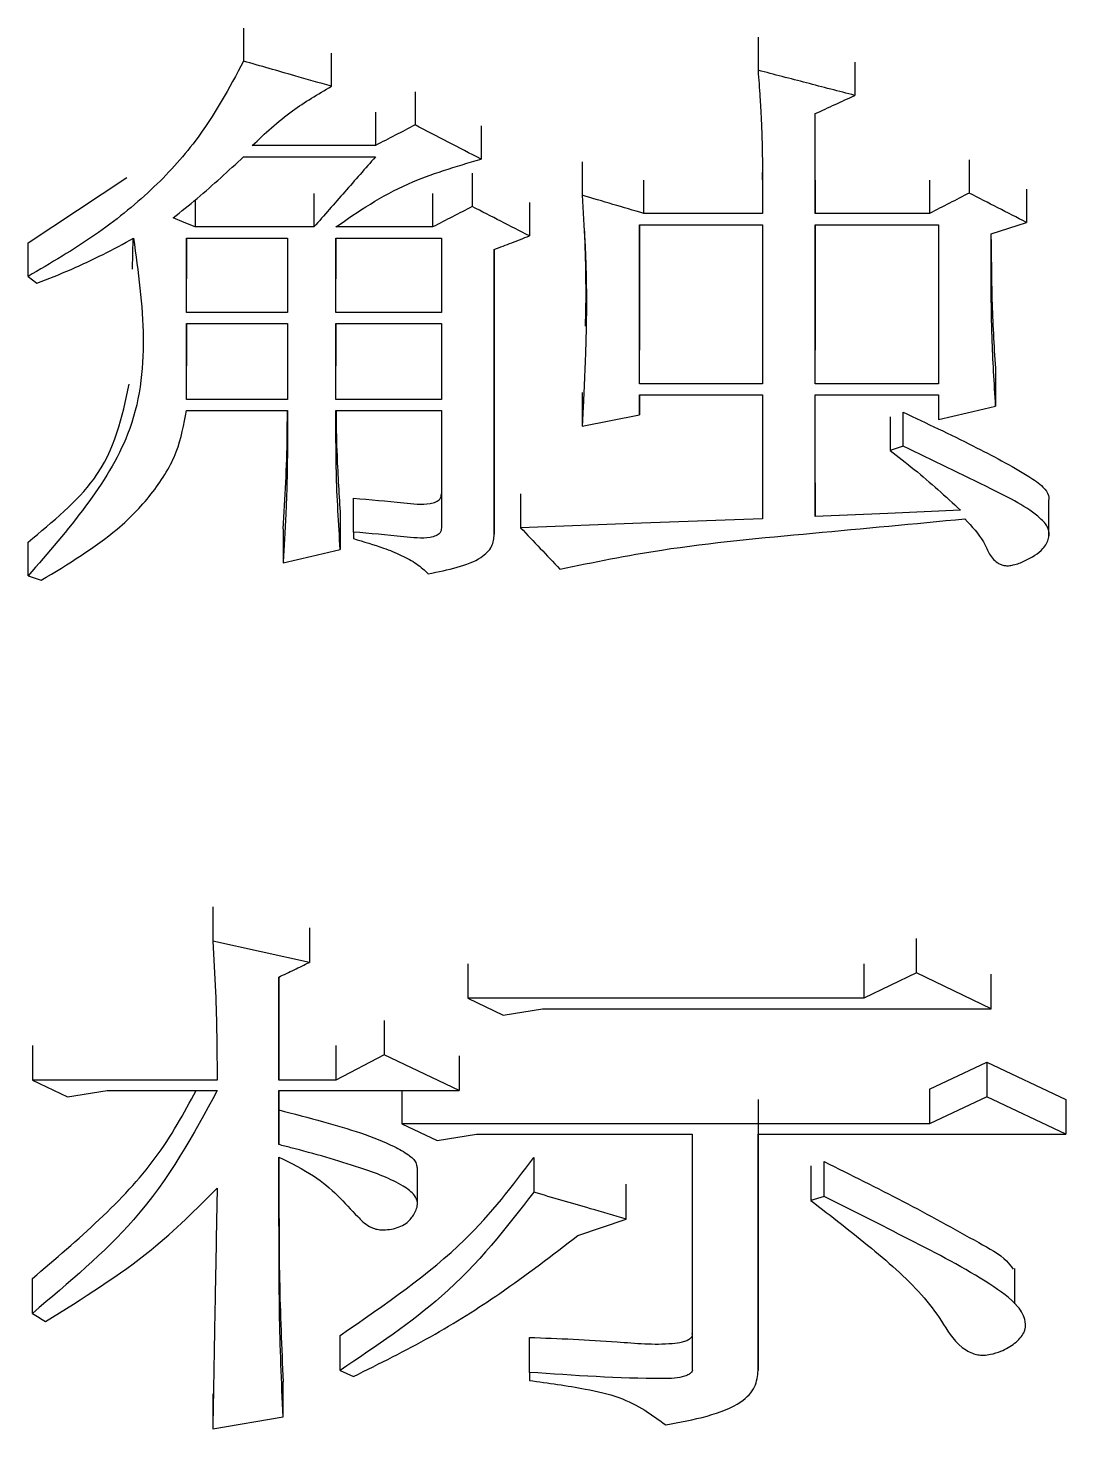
# Model space of a CAD drawing. Header units: millimetres. Extents: x 2126 to 3741, y 477 to 1658.
# Drawn here: x 2358.257 to 2360.81, y 823.273 to 826.719 of the extents above; entities that cross this region are included whole.
import ezdxf

# ---------------------------------------------------------------- set-up
doc = ezdxf.new("R2010")
doc.units = ezdxf.units.MM

msp = doc.modelspace()

# ---------------------------------------------------------------- linework, layer by layer
at = {"color": 7, "linetype": 'Continuous', "lineweight": 25}
for p, q in [((2358.7873, 826.7189), (2358.7873, 826.6374)), ((2360.0529, 826.6964), (2360.0529, 826.6149)), ((2359.0037, 826.5756), (2359.0037, 826.6572)), ((2360.2909, 826.6348), (2360.2909, 826.5532)), ((2359.2092, 826.5621), (2359.2092, 826.4804)), ((2359.1118, 826.5118), (2359.1118, 826.43)), ((2360.1936, 826.2629), (2360.1936, 826.5083)), ((2359.3714, 826.4784), (2359.3714, 826.3966)), ((2359.1118, 826.43), (2358.8089, 826.43)), ((2358.7873, 826.4021), (2359.1118, 826.4021)), ((2360.5722, 826.3949), (2360.5722, 826.313)), ((2359.3498, 826.3616), (2359.3498, 826.2796)), ((2359.6202, 826.3894), (2359.6202, 826.3074)), ((2360.0638, 826.3453), (2360.0637, 826.3635)), ((2358.2573, 826.1904), (2358.5002, 826.3513)), ((2359.7717, 826.2629), (2359.7717, 826.345)), ((2360.1936, 826.345), (2360.1936, 826.2629)), ((2360.4748, 826.345), (2360.4748, 826.2629)), ((2358.6683, 826.296), (2358.6683, 826.2296)), ((2358.9604, 826.3117), (2358.9604, 826.2296)), ((2359.2525, 826.3117), (2359.2525, 826.2296)), ((2360.7128, 826.3228), (2360.7128, 826.2407)), ((2359.4904, 826.2896), (2359.4904, 826.2075)), ((2360.0638, 826.2629), (2359.7717, 826.2629)), ((2360.4748, 826.2629), (2360.1936, 826.2629)), ((2358.9604, 826.2296), (2358.6683, 826.2296)), ((2359.2525, 826.2296), (2359.0145, 826.2296)), ((2359.7609, 826.2352), (2360.0638, 826.2352)), ((2359.7609, 825.8438), (2359.7609, 826.2352)), ((2359.7609, 826.2352), (2359.7609, 825.9267)), ((2360.0638, 826.2352), (2360.0638, 825.8438)), ((2360.1936, 826.2352), (2360.4964, 826.2352)), ((2360.1936, 825.8438), (2360.1936, 826.2352)), ((2360.1936, 826.2352), (2360.1936, 825.9267)), ((2360.4964, 826.2352), (2360.4965, 825.8438)), ((2358.5146, 826.1261), (2358.5157, 826.2013)), ((2358.6467, 826.2019), (2358.8955, 826.2019)), ((2358.6467, 826.0196), (2358.6467, 826.2019)), ((2358.6467, 826.2019), (2358.6467, 826.1022)), ((2358.8955, 826.2019), (2358.8955, 826.0196)), ((2359.0145, 826.2019), (2359.2741, 826.2019)), ((2359.0145, 826.0196), (2359.0145, 826.2019)), ((2359.0145, 826.2019), (2359.0145, 826.1022)), ((2359.2741, 826.2019), (2359.2741, 826.0195)), ((2359.4039, 825.4738), (2359.4039, 826.1742)), ((2359.4039, 826.1742), (2359.4039, 825.5572)), ((2358.2573, 826.1078), (2358.2789, 826.0913)), ((2358.6467, 826.0196), (2358.6467, 826.1019)), ((2359.0145, 826.0196), (2359.0145, 826.1019)), ((2358.8955, 826.0196), (2358.6467, 826.0196)), ((2359.2741, 826.0195), (2359.0145, 826.0196)), ((2358.6467, 825.992), (2358.8955, 825.992)), ((2358.6467, 825.8055), (2358.6467, 825.992)), ((2358.6467, 825.992), (2358.6467, 825.8884)), ((2358.8955, 825.992), (2358.8955, 825.8055)), ((2359.0145, 825.992), (2359.2741, 825.992)), ((2359.0145, 825.8055), (2359.0145, 825.992)), ((2359.0145, 825.992), (2359.0145, 825.8884)), ((2359.2741, 825.992), (2359.2741, 825.8055)), ((2359.7609, 825.8438), (2359.7609, 825.9264)), ((2360.1936, 825.8438), (2360.1936, 825.9264)), ((2358.6467, 825.8055), (2358.6467, 825.8882)), ((2359.0145, 825.8055), (2359.0145, 825.8882)), ((2360.0638, 825.8438), (2359.7609, 825.8438)), ((2360.4965, 825.8438), (2360.1936, 825.8438)), ((2360.6371, 825.872), (2360.6371, 825.7891)), ((2359.6203, 825.8227), (2359.6203, 825.7399)), ((2359.7609, 825.8164), (2360.0638, 825.8164)), ((2359.7609, 825.7672), (2359.7609, 825.8164)), ((2359.7609, 825.8164), (2359.7609, 825.7672)), ((2360.0638, 825.8164), (2360.0638, 825.5117)), ((2360.1936, 825.8164), (2360.4965, 825.8164)), ((2360.1936, 825.5171), (2360.1936, 825.8164)), ((2360.4965, 825.8164), (2360.4965, 825.7563)), ((2358.8955, 825.8055), (2358.6467, 825.8055)), ((2358.6467, 825.7781), (2358.8955, 825.7781)), ((2359.2741, 825.8055), (2359.0145, 825.8055)), ((2359.0145, 825.7781), (2359.2741, 825.7781)), ((2359.2741, 825.7781), (2359.2741, 825.49)), ((2360.4099, 825.6908), (2360.4099, 825.7737)), ((2360.3775, 825.7628), (2360.3775, 825.68)), ((2360.4099, 825.6908), (2360.3775, 825.68)), ((2359.4688, 825.5732), (2359.4688, 825.49)), ((2360.1936, 825.6002), (2360.1936, 825.5171)), ((2359.0578, 825.4792), (2359.0578, 825.5624)), ((2359.4039, 825.5572), (2359.4039, 825.4738)), ((2360.7682, 825.4686), (2360.7682, 825.5523)), ((2359.0253, 825.5194), (2359.0253, 825.436)), ((2358.8847, 825.4869), (2358.8847, 825.4036)), ((2359.0578, 825.4792), (2359.0578, 825.463)), ((2358.2575, 825.3712), (2358.2575, 825.4545)), ((2358.2575, 825.3712), (2358.2897, 825.3605)), ((2358.7116, 824.5575), (2358.7116, 824.4729)), ((2358.9496, 824.5055), (2358.9496, 824.4208)), ((2358.9496, 824.4208), (2358.7116, 824.4729)), ((2360.4424, 824.3949), (2360.4424, 824.4796)), ((2359.339, 824.4175), (2359.339, 824.3326)), ((2360.3126, 824.4174), (2360.3126, 824.3326)), ((2358.8739, 824.1314), (2358.8739, 824.3845)), ((2358.8739, 824.3845), (2358.8739, 824.2166)), ((2360.4424, 824.3949), (2360.3126, 824.3326)), ((2360.6263, 824.3067), (2360.4424, 824.3949)), ((2360.6263, 824.3067), (2360.6263, 824.3916)), ((2359.339, 824.3326), (2359.4256, 824.2912)), ((2359.4256, 824.2912), (2359.5229, 824.3067)), ((2359.1335, 824.2782), (2359.1335, 824.1932)), ((2358.2681, 824.2165), (2358.2681, 824.1314)), ((2358.8739, 824.2165), (2358.8739, 824.1314)), ((2359.0145, 824.2165), (2359.0145, 824.1314)), ((2359.1335, 824.1932), (2359.0145, 824.1314)), ((2359.3174, 824.1057), (2359.1335, 824.1932)), ((2359.3174, 824.1909), (2359.3174, 824.1057)), ((2360.4748, 824.109), (2360.6155, 824.1755)), ((2360.6155, 824.1755), (2360.8102, 824.0835)), ((2360.6155, 824.1755), (2360.6155, 824.0903)), ((2358.2681, 824.1314), (2358.3547, 824.0904)), ((2358.7224, 824.1314), (2358.2681, 824.1314)), ((2359.0145, 824.1314), (2358.8739, 824.1314)), ((2358.3547, 824.0904), (2358.452, 824.1058)), ((2358.452, 824.1058), (2358.7224, 824.1058)), ((2358.8739, 824.1058), (2359.3174, 824.1057)), ((2358.8739, 823.9727), (2358.8739, 824.1058)), ((2358.8739, 824.1058), (2358.8739, 824.058)), ((2359.1768, 824.1058), (2359.1768, 824.0238)), ((2360.4748, 824.109), (2360.4748, 824.0237)), ((2360.6155, 824.0903), (2360.4748, 824.0237)), ((2360.8102, 823.9982), (2360.6155, 824.0903)), ((2358.8739, 824.058), (2358.8739, 823.9727)), ((2360.053, 824.0835), (2360.053, 823.5035)), ((2360.8102, 824.0835), (2360.8102, 823.9982)), ((2359.1768, 824.0238), (2359.2633, 823.9829)), ((2360.4748, 824.0237), (2359.1768, 824.0238)), ((2359.2633, 823.9829), (2359.3607, 823.9982)), ((2359.3607, 823.9982), (2359.8907, 823.9982)), ((2359.8907, 823.9982), (2359.8907, 823.4225)), ((2360.053, 823.9982), (2360.8102, 823.9982)), ((2360.053, 823.4175), (2360.053, 823.9982)), ((2359.2149, 823.8305), (2359.2149, 823.9165)), ((2359.5013, 823.941), (2359.5013, 823.8555)), ((2360.1827, 823.9207), (2360.1827, 823.8351)), ((2360.2151, 823.8453), (2360.2151, 823.9308)), ((2359.7285, 823.7895), (2359.7285, 823.8751)), ((2359.6095, 823.749), (2359.7285, 823.7895)), ((2358.2681, 823.5576), (2358.2681, 823.6435)), ((2360.6846, 823.5813), (2360.6846, 823.6677)), ((2359.0253, 823.4175), (2359.0253, 823.5036)), ((2359.8907, 823.5085), (2359.8907, 823.4224)), ((2360.053, 823.5035), (2360.053, 823.4175)), ((2359.4905, 823.4125), (2359.4905, 823.4985)), ((2359.0253, 823.4175), (2359.0578, 823.4025)), ((2359.4905, 823.4125), (2359.4905, 823.3926)), ((2358.8847, 823.303), (2358.8847, 823.3892)), ((2358.7116, 823.3595), (2358.7116, 823.2733)), ((2358.7116, 823.2733), (2358.8847, 823.303))]:
    msp.add_line(p, q, dxfattribs=at)
at = {"color": 7, "linetype": 'Continuous', "lineweight": 25, "flags": 128}
for points in [[(2358.6683, 826.2296), (2358.6413, 826.2407), (2358.6142, 826.2518)], [(2360.6263, 826.213), (2360.6695, 826.2269), (2360.7128, 826.2407)], [(2358.2573, 826.1078), (2358.2573, 826.1385), (2358.2573, 826.1644), (2358.2573, 826.1904)], [(2360.4965, 825.7563), (2360.5668, 825.7727), (2360.6371, 825.7891)], [(2359.6203, 825.7399), (2359.6906, 825.7536), (2359.7609, 825.7672)], [(2360.5505, 825.5333), (2360.3721, 825.5252), (2360.1936, 825.5171)], [(2360.0638, 825.5117), (2359.7663, 825.5008), (2359.4688, 825.49)], [(2358.8847, 825.4036), (2358.955, 825.4198), (2359.0253, 825.436)], [(2360.3126, 824.3326), (2359.8426, 824.3326), (2359.339, 824.3326)], [(2359.5229, 824.3067), (2359.9929, 824.3067), (2360.6263, 824.3067)], [(2360.2152, 823.8453), (2360.1989, 823.8402), (2360.1827, 823.8352)]]:
    msp.add_lwpolyline(points, dxfattribs=at)
at = {"color": 7, "linetype": 'Continuous', "lineweight": 25}
for points, knots in [([(2358.7873, 826.6374), (2358.7518, 826.5709), (2358.6929, 826.4609), (2358.5635, 826.3187), (2358.425, 826.2067), (2358.3134, 826.1409), (2358.2573, 826.1078)], [0, 0, 0, 0, 0.335049, 0.554128, 0.775717, 1, 1, 1, 1]), ([(2359.0037, 826.5756), (2358.9735, 826.5842), (2358.9224, 826.5988), (2358.8503, 826.6194), (2358.8083, 826.6314), (2358.7873, 826.6374)], [0, 0, 0, 0, 0.417945, 0.708972, 1, 1, 1, 1]), ([(2360.2909, 826.5532), (2360.2513, 826.5634), (2360.1719, 826.584), (2360.0926, 826.6046), (2360.0529, 826.6149)], [0, 0, 0, 0, 0.499999, 1, 1, 1, 1]), ([(2360.0529, 826.6149), (2360.0545, 826.5927), (2360.0565, 826.5649), (2360.0584, 826.5343), (2360.059, 826.5246), (2360.0594, 826.5177), (2360.0599, 826.508), (2360.0605, 826.4969), (2360.061, 826.4858), (2360.0614, 826.4747), (2360.0618, 826.4636), (2360.0622, 826.4525), (2360.0625, 826.4414), (2360.0628, 826.4304), (2360.063, 826.4193), (2360.0632, 826.411), (2360.0633, 826.4027), (2360.0634, 826.3944), (2360.0635, 826.3861), (2360.0636, 826.3792), (2360.0637, 826.3737), (2360.0637, 826.3695), (2360.0637, 826.364), (2360.0638, 826.3585), (2360.0638, 826.353), (2360.0638, 826.3474), (2360.0638, 826.3419), (2360.0638, 826.3364), (2360.0639, 826.3309), (2360.0639, 826.3254), (2360.0639, 826.3199), (2360.0639, 826.3143), (2360.0639, 826.3088), (2360.0639, 826.3033), (2360.0638, 826.2978), (2360.0638, 826.2923), (2360.0638, 826.2868), (2360.0638, 826.2813), (2360.0638, 826.2758), (2360.0638, 826.2692), (2360.0638, 826.2654), (2360.0638, 826.2629)], [0, 0, 0, 0, 0.188751, 0.235938, 0.259532, 0.271329, 0.294923, 0.342111, 0.365705, 0.389298, 0.436486, 0.46008, 0.483674, 0.530861, 0.554455, 0.578049, 0.601643, 0.625237, 0.648831, 0.672424, 0.684221, 0.696018, 0.707815, 0.731409, 0.743206, 0.755003, 0.778597, 0.790394, 0.80219, 0.825784, 0.837581, 0.849378, 0.872972, 0.884769, 0.896566, 0.92016, 0.931957, 0.943753, 0.967347, 0.979144, 1, 1, 1, 1]), ([(2358.8089, 826.43), (2358.84, 826.4594), (2358.8956, 826.5119), (2358.9705, 826.5561), (2359.0037, 826.5756)], [0, 0, 0, 0, 0.557716, 1, 1, 1, 1]), ([(2360.1936, 826.5083), (2360.2098, 826.5158), (2360.2422, 826.5307), (2360.2747, 826.5457), (2360.2909, 826.5532)], [0, 0, 0, 0, 0.500001, 1, 1, 1, 1]), ([(2359.2092, 826.4804), (2359.193, 826.472), (2359.1605, 826.4552), (2359.1281, 826.4384), (2359.1118, 826.43)], [0, 0, 0, 0, 0.499999, 1, 1, 1, 1]), ([(2359.3714, 826.3966), (2359.3444, 826.4105), (2359.2903, 826.4384), (2359.2362, 826.4664), (2359.2092, 826.4804)], [0, 0, 0, 0, 0.499999, 1, 1, 1, 1]), ([(2358.6142, 826.2518), (2358.634, 826.2677), (2358.6742, 826.3001), (2358.7315, 826.3504), (2358.7687, 826.3849), (2358.7873, 826.4021)], [0, 0, 0, 0, 0.325438, 0.662606, 1, 1, 1, 1]), ([(2359.1118, 826.4021), (2359.0866, 826.3733), (2359.0361, 826.3157), (2358.9856, 826.2583), (2358.9604, 826.2296)], [0, 0, 0, 0, 0.5, 1, 1, 1, 1]), ([(2359.0145, 826.2297), (2359.07, 826.2679), (2359.17, 826.337), (2359.3094, 826.3782), (2359.3714, 826.3966)], [0, 0, 0, 0, 0.5548825, 1, 1, 1, 1]), ([(2359.6202, 826.3074), (2359.6227, 826.2685), (2359.6253, 826.227), (2359.6273, 826.1845), (2359.6276, 826.1797), (2359.6277, 826.1761), (2359.628, 826.1712), (2359.6282, 826.1663), (2359.6284, 826.1615), (2359.6285, 826.1578), (2359.6287, 826.153), (2359.6289, 826.1481), (2359.629, 826.1433), (2359.6291, 826.1397), (2359.6293, 826.136), (2359.6294, 826.1312), (2359.6295, 826.1263), (2359.6297, 826.1215), (2359.6298, 826.1178), (2359.6299, 826.113), (2359.63, 826.1081), (2359.6301, 826.1033), (2359.6301, 826.0997), (2359.6303, 826.0924), (2359.6306, 826.067), (2359.6307, 826.0416), (2359.6305, 826.0198), (2359.6305, 826.0162), (2359.6305, 826.0114), (2359.6304, 826.0065), (2359.6303, 826.0017), (2359.6303, 825.9981), (2359.6302, 825.9933), (2359.6301, 825.9884), (2359.63, 825.9836), (2359.63, 825.98), (2359.6299, 825.9764), (2359.6298, 825.9715), (2359.6297, 825.9667), (2359.6296, 825.9619), (2359.6295, 825.9583), (2359.6294, 825.9535), (2359.6292, 825.9486), (2359.6291, 825.9438), (2359.629, 825.9402), (2359.6289, 825.9366), (2359.6287, 825.9318), (2359.6286, 825.927), (2359.6284, 825.9222), (2359.6283, 825.9185), (2359.6281, 825.9137), (2359.628, 825.9089), (2359.6278, 825.9041), (2359.6277, 825.9005), (2359.6275, 825.8957), (2359.6273, 825.8909), (2359.6271, 825.8861), (2359.627, 825.8825), (2359.6268, 825.8789), (2359.6266, 825.874), (2359.6264, 825.8692), (2359.6262, 825.8644), (2359.6261, 825.8608), (2359.6259, 825.856), (2359.6257, 825.8512), (2359.6254, 825.8464), (2359.6253, 825.8428), (2359.6251, 825.8392), (2359.6249, 825.8344), (2359.6247, 825.8296), (2359.6245, 825.8248), (2359.6243, 825.8212), (2359.6241, 825.8164), (2359.6238, 825.8116), (2359.6236, 825.8068), (2359.6234, 825.8032), (2359.6233, 825.7996), (2359.623, 825.7948), (2359.6228, 825.7901), (2359.6226, 825.7853), (2359.6224, 825.7817), (2359.6221, 825.7769), (2359.6219, 825.7721), (2359.6217, 825.7673), (2359.6215, 825.7637), (2359.6213, 825.7601), (2359.621, 825.7553), (2359.6208, 825.7505), (2359.6205, 825.745), (2359.6204, 825.7419), (2359.6203, 825.7399)], [0, 0, 0, 0, 0.204304, 0.217073, 0.223457, 0.229841, 0.236226, 0.248995, 0.255379, 0.261764, 0.268148, 0.280917, 0.287302, 0.293686, 0.300071, 0.306455, 0.319224, 0.325609, 0.331993, 0.338378, 0.351147, 0.357531, 0.363915, 0.3703, 0.395838, 0.497991, 0.504375, 0.51076, 0.517144, 0.529913, 0.536298, 0.542682, 0.549067, 0.561836, 0.56822, 0.574605, 0.580989, 0.587374, 0.600143, 0.606527, 0.612912, 0.619296, 0.632065, 0.638449, 0.644834, 0.651218, 0.657603, 0.670372, 0.676756, 0.683141, 0.689525, 0.702294, 0.708679, 0.715063, 0.721448, 0.734217, 0.740601, 0.746986, 0.75337, 0.759755, 0.772523, 0.778908, 0.785292, 0.791677, 0.804446, 0.81083, 0.817215, 0.823599, 0.829984, 0.842753, 0.849137, 0.855522, 0.861906, 0.874675, 0.88106, 0.887444, 0.893828, 0.900213, 0.912982, 0.919366, 0.925751, 0.932135, 0.944904, 0.951289, 0.957673, 0.964058, 0.970442, 0.983211, 0.989596, 1, 1, 1, 1]), ([(2360.5722, 826.313), (2360.5559, 826.3046), (2360.5235, 826.2879), (2360.491, 826.2713), (2360.4748, 826.2629)], [0, 0, 0, 0, 0.5, 1, 1, 1, 1]), ([(2360.7128, 826.2407), (2360.6894, 826.2528), (2360.6425, 826.2768), (2360.5956, 826.3009), (2360.5722, 826.313)], [0, 0, 0, 0, 0.499999, 1, 1, 1, 1]), ([(2359.3498, 826.2796), (2359.3336, 826.2713), (2359.3011, 826.2546), (2359.2687, 826.238), (2359.2525, 826.2296)], [0, 0, 0, 0, 0.499999, 1, 1, 1, 1]), ([(2359.4904, 826.2075), (2359.467, 826.2195), (2359.4201, 826.2435), (2359.3733, 826.2676), (2359.3498, 826.2796)], [0, 0, 0, 0, 0.499999, 1, 1, 1, 1]), ([(2358.5169, 826.2019), (2358.5396, 826.0376), (2358.5801, 825.7439), (2358.3561, 825.4851), (2358.2575, 825.3712)], [0, 0, 0, 0, 0.559704, 1, 1, 1, 1]), ([(2358.2789, 826.0913), (2358.3073, 826.1023), (2358.3637, 826.1244), (2358.4427, 826.1618), (2358.4921, 826.1885), (2358.5169, 826.2019)], [0, 0, 0, 0, 0.33532, 0.667027, 1, 1, 1, 1]), ([(2359.4039, 826.1742), (2359.4183, 826.1797), (2359.4472, 826.1908), (2359.476, 826.2019), (2359.4904, 826.2075)], [0, 0, 0, 0, 0.499999, 1, 1, 1, 1]), ([(2359.6256, 826.2189), (2359.6258, 826.2131), (2359.6269, 826.1917), (2359.6299, 826.073), (2359.6285, 826.0173), (2359.6277, 825.9852)], [0, 0, 0, 0, 0.138746, 0.50373, 1, 1, 1, 1]), ([(2360.6371, 825.7891), (2360.6337, 825.8455), (2360.6301, 825.9055), (2360.6281, 825.9693), (2360.6277, 825.98), (2360.6274, 825.9942), (2360.6271, 826.0084), (2360.6268, 826.0226), (2360.6267, 826.0332), (2360.6265, 826.0475), (2360.6263, 826.0617), (2360.6262, 826.0759), (2360.6262, 826.0848), (2360.6261, 826.0919), (2360.6261, 826.0973), (2360.6261, 826.1026), (2360.6261, 826.1098), (2360.626, 826.1169), (2360.626, 826.124), (2360.626, 826.1294), (2360.626, 826.1365), (2360.626, 826.1436), (2360.6261, 826.1508), (2360.6261, 826.1561), (2360.6261, 826.1633), (2360.6261, 826.1704), (2360.6261, 826.1776), (2360.6261, 826.1829), (2360.6262, 826.1874), (2360.6262, 826.1918), (2360.6262, 826.1954), (2360.6262, 826.199), (2360.6262, 826.2017), (2360.6262, 826.2044), (2360.6262, 826.2081), (2360.6262, 826.211), (2360.6263, 826.213)], [0, 0, 0, 0, 0.4019587, 0.4270807, 0.4522028, 0.4773248, 0.527569, 0.552691, 0.5778131, 0.6029351, 0.6531793, 0.6783013, 0.7034234, 0.7159844, 0.7285454, 0.7411064, 0.7536675, 0.7787895, 0.7913505, 0.8039115, 0.8164726, 0.8415946, 0.8541556, 0.8667167, 0.8792777, 0.9043997, 0.9169607, 0.9295218, 0.9420828, 0.9483633, 0.9609243, 0.9672048, 0.9734854, 0.9797659, 0.9860464, 1, 1, 1, 1]), ([(2360.6262, 826.1987), (2360.6265, 826.1458), (2360.627, 826.0364), (2360.6337, 825.9281), (2360.6371, 825.872)], [0, 0, 0, 0, 0.4830593, 1, 1, 1, 1]), ([(2358.2575, 825.4547), (2358.3181, 825.5048), (2358.459, 825.6212), (2358.4888, 825.7624), (2358.5059, 825.8429)], [0, 0, 0, 0, 0.430022, 1, 1, 1, 1]), ([(2358.2897, 825.3605), (2358.3562, 825.4008), (2358.4651, 825.4667), (2358.5684, 825.5769), (2358.6285, 825.6753), (2358.6406, 825.7439), (2358.6467, 825.7781)], [0, 0, 0, 0, 0.345958, 0.566155, 0.783835, 1, 1, 1, 1]), ([(2358.8955, 825.7781), (2358.8955, 825.7769), (2358.8955, 825.7745), (2358.8955, 825.7709), (2358.8955, 825.7673), (2358.8955, 825.7643), (2358.8955, 825.7601), (2358.8955, 825.7559), (2358.8955, 825.7499), (2358.8955, 825.7451), (2358.8955, 825.7391), (2358.8955, 825.733), (2358.8955, 825.727), (2358.8955, 825.721), (2358.8954, 825.715), (2358.8954, 825.709), (2358.8954, 825.703), (2358.8954, 825.6982), (2358.8953, 825.6922), (2358.8953, 825.6862), (2358.8953, 825.6802), (2358.8952, 825.6742), (2358.8952, 825.6682), (2358.8951, 825.6622), (2358.895, 825.6562), (2358.895, 825.6503), (2358.8949, 825.6443), (2358.8948, 825.6383), (2358.8947, 825.6335), (2358.8946, 825.6275), (2358.8945, 825.6215), (2358.8944, 825.6155), (2358.8943, 825.6095), (2358.8941, 825.6036), (2358.894, 825.5976), (2358.8938, 825.5916), (2358.8937, 825.5868), (2358.8935, 825.5809), (2358.8933, 825.5749), (2358.8931, 825.5689), (2358.8929, 825.5629), (2358.8927, 825.557), (2358.8924, 825.551), (2358.8922, 825.545), (2358.8919, 825.5391), (2358.8917, 825.5331), (2358.8914, 825.5271), (2358.8912, 825.5224), (2358.8909, 825.5164), (2358.8906, 825.5104), (2358.8903, 825.5045), (2358.89, 825.4985), (2358.8897, 825.4926), (2358.8894, 825.4866), (2358.8891, 825.4807), (2358.8888, 825.4759), (2358.8885, 825.4699), (2358.8882, 825.464), (2358.8878, 825.4569), (2358.8874, 825.4509), (2358.8871, 825.445), (2358.8868, 825.4402), (2358.8865, 825.4343), (2358.8861, 825.4283), (2358.8858, 825.4224), (2358.8854, 825.4165), (2358.8851, 825.4106), (2358.8848, 825.4059), (2358.8847, 825.4036)], [0, 0, 0, 0, 0.009575, 0.019151, 0.028726, 0.038301, 0.043088, 0.062238, 0.071814, 0.090964, 0.100539, 0.119689, 0.138839, 0.148414, 0.167565, 0.186715, 0.19629, 0.21544, 0.225015, 0.244165, 0.263315, 0.272891, 0.292041, 0.311191, 0.320766, 0.339916, 0.359066, 0.368641, 0.387792, 0.397367, 0.416517, 0.435667, 0.445242, 0.464392, 0.483543, 0.493118, 0.512268, 0.521843, 0.540993, 0.560143, 0.569718, 0.588869, 0.608019, 0.617594, 0.636744, 0.655894, 0.665469, 0.68462, 0.694195, 0.713345, 0.732495, 0.74207, 0.76122, 0.780371, 0.789946, 0.809096, 0.818671, 0.837821, 0.856971, 0.876121, 0.885697, 0.904847, 0.914422, 0.933572, 0.952722, 0.962297, 0.981149, 1, 1, 1, 1]), ([(2358.8847, 825.4871), (2358.887, 825.5251), (2358.8918, 825.6012), (2358.895, 825.6982), (2358.8951, 825.7574), (2358.8951, 825.7781)], [0, 0, 0, 0, 0.393796, 0.787608, 1, 1, 1, 1]), ([(2359.0253, 825.436), (2359.0212, 825.5002), (2359.0169, 825.5676), (2359.0155, 825.6368), (2359.0154, 825.643), (2359.0153, 825.6477), (2359.0152, 825.6523), (2359.0152, 825.657), (2359.0151, 825.6632), (2359.015, 825.6694), (2359.0149, 825.6756), (2359.0149, 825.6802), (2359.0148, 825.6849), (2359.0148, 825.6895), (2359.0148, 825.6942), (2359.0147, 825.7004), (2359.0147, 825.7066), (2359.0147, 825.7128), (2359.0146, 825.7175), (2359.0146, 825.7221), (2359.0146, 825.7268), (2359.0146, 825.7315), (2359.0146, 825.7377), (2359.0145, 825.7439), (2359.0145, 825.7501), (2359.0145, 825.7548), (2359.0145, 825.7595), (2359.0145, 825.7641), (2359.0145, 825.7704), (2359.0145, 825.775), (2359.0145, 825.7781)], [0, 0, 0, 0, 0.565918, 0.593048, 0.606612, 0.620177, 0.633741, 0.647306, 0.66087, 0.688, 0.701564, 0.715129, 0.728693, 0.742258, 0.755822, 0.769387, 0.796516, 0.810081, 0.823645, 0.83721, 0.850774, 0.864339, 0.877904, 0.905033, 0.918597, 0.932162, 0.945726, 0.959291, 0.972856, 1, 1, 1, 1]), ([(2359.0148, 825.7781), (2359.0148, 825.7734), (2359.015, 825.7362), (2359.0172, 825.6498), (2359.0222, 825.5685), (2359.0253, 825.5194)], [0, 0, 0, 0, 0.054827, 0.428472, 1, 1, 1, 1]), ([(2360.4099, 825.7739), (2360.4676, 825.7467), (2360.5743, 825.6962), (2360.6901, 825.6352), (2360.7527, 825.5938), (2360.7691, 825.5711), (2360.7677, 825.558), (2360.7671, 825.5524)], [0, 0, 0, 0, 0.413641, 0.765896, 0.87196, 0.944962, 1, 1, 1, 1]), ([(2360.3775, 825.68), (2360.3976, 825.6644), (2360.4384, 825.6329), (2360.4956, 825.5837), (2360.5322, 825.5501), (2360.5505, 825.5333)], [0, 0, 0, 0, 0.32693, 0.663295, 1, 1, 1, 1]), ([(2360.5614, 825.5117), (2360.5786, 825.4931), (2360.6036, 825.4663), (2360.6193, 825.4283), (2360.6329, 825.4084), (2360.6499, 825.3991), (2360.6591, 825.3966), (2360.6697, 825.3961), (2360.6874, 825.3992), (2360.719, 825.412), (2360.7538, 825.4337), (2360.7698, 825.4641), (2360.7689, 825.4909), (2360.7262, 825.5355), (2360.5986, 825.5992), (2360.4821, 825.6558), (2360.4099, 825.6908)], [0, 0, 0, 0, 0.116369, 0.168042, 0.220216, 0.232026, 0.241704, 0.251433, 0.264352, 0.29834, 0.371993, 0.42265, 0.473324, 0.517975, 0.701297, 1, 1, 1, 1]), ([(2359.0578, 825.5626), (2359.0984, 825.5591), (2359.16, 825.5537), (2359.2311, 825.5453), (2359.2609, 825.5529), (2359.2733, 825.5611), (2359.2738, 825.5687), (2359.2741, 825.5734)], [0, 0, 0, 0, 0.509608, 0.773823, 0.838368, 0.899921, 1, 1, 1, 1]), ([(2359.5653, 825.3883), (2359.6482, 825.4051), (2359.8499, 825.4459), (2360.1878, 825.4762), (2360.4368, 825.4999), (2360.5614, 825.5117)], [0, 0, 0, 0, 0.258422, 0.628983, 1, 1, 1, 1]), ([(2359.2741, 825.49), (2359.2738, 825.4853), (2359.2733, 825.4778), (2359.2609, 825.4695), (2359.2312, 825.4619), (2359.16, 825.4704), (2359.0984, 825.4757), (2359.0578, 825.4792)], [0, 0, 0, 0, 0.100185, 0.161773, 0.226321, 0.490481, 1, 1, 1, 1]), ([(2359.2416, 825.3767), (2359.2905, 825.3864), (2359.3576, 825.3998), (2359.4016, 825.4432), (2359.4031, 825.4637), (2359.4039, 825.4738)], [0, 0, 0, 0, 0.574728, 0.788861, 1, 1, 1, 1]), ([(2359.4688, 825.49), (2359.4849, 825.473), (2359.5171, 825.4391), (2359.5492, 825.4052), (2359.5653, 825.3883)], [0, 0, 0, 0, 0.4999992, 1, 1, 1, 1]), ([(2359.0578, 825.463), (2359.0829, 825.4557), (2359.1242, 825.4437), (2359.1759, 825.4225), (2359.2147, 825.4019), (2359.2327, 825.385), (2359.2416, 825.3767)], [0, 0, 0, 0, 0.346429, 0.567932, 0.786121, 1, 1, 1, 1]), ([(2358.7116, 824.4729), (2358.7141, 824.4314), (2358.7188, 824.3534), (2358.7217, 824.2396), (2358.7222, 824.1675), (2358.7224, 824.1314)], [0, 0, 0, 0, 0.362921, 0.681445, 1, 1, 1, 1]), ([(2358.8739, 824.3845), (2358.8865, 824.3905), (2358.9117, 824.4027), (2358.937, 824.4148), (2358.9496, 824.4208)], [0, 0, 0, 0, 0.499999, 1, 1, 1, 1]), ([(2358.7224, 824.1058), (2358.6639, 823.9972), (2358.5588, 823.8024), (2358.3573, 823.6328), (2358.268, 823.5576)], [0, 0, 0, 0, 0.5569278, 1, 1, 1, 1]), ([(2358.268, 823.6435), (2358.3806, 823.7393), (2358.5509, 823.8844), (2358.6404, 824.0497), (2358.6708, 824.1058)], [0, 0, 0, 0, 0.660602, 1, 1, 1, 1]), ([(2358.8739, 824.058), (2358.9107, 824.0484), (2359.0098, 824.0227), (2359.1231, 823.9882), (2359.1915, 823.9497), (2359.212, 823.9316), (2359.2131, 823.9205), (2359.2136, 823.9164)], [0, 0, 0, 0, 0.274753, 0.74027, 0.857797, 0.948519, 1, 1, 1, 1]), ([(2358.8739, 823.9421), (2358.9041, 823.9271), (2358.9881, 823.8856), (2359.0429, 823.8214), (2359.0872, 823.7757), (2359.1086, 823.7658), (2359.1225, 823.763), (2359.1386, 823.7628), (2359.1566, 823.7655), (2359.1755, 823.7717), (2359.1947, 823.7837), (2359.2086, 823.8036), (2359.2184, 823.8264), (2359.2083, 823.8509), (2359.1645, 823.8835), (2359.0586, 823.9225), (2358.952, 823.9529), (2358.8838, 823.9702), (2358.8739, 823.9727)], [0, 0, 0, 0, 0.11687, 0.3258, 0.377744, 0.393029, 0.405901, 0.418726, 0.438143, 0.45802, 0.48112, 0.522189, 0.572441, 0.606763, 0.655286, 0.785224, 0.968955, 1, 1, 1, 1]), ([(2358.8847, 823.303), (2358.8809, 823.3891), (2358.8752, 823.5181), (2358.8751, 823.6595), (2358.8748, 823.7195), (2358.8747, 823.7413), (2358.8746, 823.755), (2358.8746, 823.7659), (2358.8745, 823.7768), (2358.8745, 823.7878), (2358.8744, 823.7987), (2358.8744, 823.8069), (2358.8743, 823.8151), (2358.8743, 823.8261), (2358.8743, 823.8371), (2358.8742, 823.848), (2358.8742, 823.8563), (2358.8742, 823.8672), (2358.8741, 823.8769), (2358.8741, 823.8851), (2358.8741, 823.8892), (2358.8741, 823.8933), (2358.874, 823.8988), (2358.874, 823.9043), (2358.874, 823.9098), (2358.874, 823.914), (2358.874, 823.9195), (2358.8739, 823.925), (2358.8739, 823.9305), (2358.8739, 823.9357), (2358.8739, 823.9396), (2358.8739, 823.942)], [0, 0, 0, 0, 0.408156, 0.61223, 0.663248, 0.688757, 0.714266, 0.727021, 0.739776, 0.765285, 0.778039, 0.790794, 0.803548, 0.816303, 0.841812, 0.854567, 0.867321, 0.880076, 0.905585, 0.911962, 0.918339, 0.924717, 0.931094, 0.943848, 0.950226, 0.956603, 0.96298, 0.975735, 0.982112, 0.988489, 1, 1, 1, 1]), ([(2358.8742, 823.9419), (2358.8743, 823.9265), (2358.8747, 823.8254), (2358.8739, 823.6405), (2358.8811, 823.473), (2358.8847, 823.3892)], [0, 0, 0, 0, 0.082726, 0.541325, 1, 1, 1, 1]), ([(2359.0253, 823.5036), (2359.1352, 823.5794), (2359.3304, 823.714), (2359.4493, 823.872), (2359.5013, 823.941)], [0, 0, 0, 0, 0.563236, 1, 1, 1, 1]), ([(2360.2151, 823.9308), (2360.2807, 823.8985), (2360.4117, 823.8338), (2360.5583, 823.7522), (2360.6567, 823.6981), (2360.6751, 823.6735), (2360.6801, 823.6667)], [0, 0, 0, 0, 0.3897755, 0.7796017, 0.9393177, 1, 1, 1, 1]), ([(2358.3006, 823.5375), (2358.3919, 823.5947), (2358.5543, 823.6963), (2358.6713, 823.8141), (2358.7224, 823.8657)], [0, 0, 0, 0, 0.562943, 1, 1, 1, 1]), ([(2358.7224, 823.8657), (2358.7211, 823.7918), (2358.7196, 823.7134), (2358.7181, 823.6309), (2358.7177, 823.6126), (2358.7174, 823.5943), (2358.7171, 823.576), (2358.7167, 823.5577), (2358.7164, 823.5394), (2358.7161, 823.5212), (2358.7158, 823.503), (2358.7154, 823.4847), (2358.7151, 823.4665), (2358.7148, 823.4483), (2358.7145, 823.4302), (2358.7141, 823.4075), (2358.7137, 823.3893), (2358.7134, 823.3712), (2358.7131, 823.3531), (2358.7128, 823.3372), (2358.7125, 823.3214), (2358.7124, 823.3124), (2358.7122, 823.3033), (2358.712, 823.2949), (2358.7118, 823.2849), (2358.7117, 823.2772), (2358.7116, 823.2733)], [0, 0, 0, 0, 0.370203, 0.393341, 0.416478, 0.462753, 0.485891, 0.509029, 0.555304, 0.578441, 0.601579, 0.647854, 0.670992, 0.694129, 0.740405, 0.763542, 0.809817, 0.832955, 0.856093, 0.902368, 0.913937, 0.937074, 0.948643, 0.960212, 0.980106, 1, 1, 1, 1]), ([(2359.5013, 823.8555), (2359.4334, 823.7677), (2359.3114, 823.61), (2359.1132, 823.4767), (2359.0253, 823.4175)], [0, 0, 0, 0, 0.556366, 1, 1, 1, 1]), ([(2359.7285, 823.7895), (2359.6991, 823.7981), (2359.6465, 823.8133), (2359.5708, 823.8353), (2359.5244, 823.8488), (2359.5013, 823.8555)], [0, 0, 0, 0, 0.387829, 0.693915, 1, 1, 1, 1]), ([(2360.1827, 823.8351), (2360.233, 823.7964), (2360.3337, 823.7189), (2360.4484, 823.6176), (2360.5105, 823.5311), (2360.5386, 823.4814), (2360.578, 823.4597), (2360.5929, 823.4555), (2360.6087, 823.4545), (2360.6288, 823.4571), (2360.6567, 823.4662), (2360.6865, 823.4838), (2360.7095, 823.5091), (2360.7133, 823.5412), (2360.689, 823.5841), (2360.5915, 823.6533), (2360.4249, 823.74), (2360.2852, 823.8101), (2360.2151, 823.8453)], [0, 0, 0, 0, 0.14589, 0.291848, 0.364926, 0.43814, 0.449708, 0.457487, 0.465325, 0.474776, 0.490324, 0.518026, 0.54742, 0.577063, 0.617255, 0.685721, 0.842506, 1, 1, 1, 1]), ([(2359.0578, 823.4025), (2359.1222, 823.4344), (2359.251, 823.4982), (2359.4345, 823.6146), (2359.547, 823.701), (2359.6095, 823.749)], [0, 0, 0, 0, 0.30776, 0.615622, 1, 1, 1, 1]), ([(2358.2681, 823.5576), (2358.2735, 823.5543), (2358.2843, 823.5476), (2358.2951, 823.5409), (2358.3006, 823.5375)], [0, 0, 0, 0, 0.5, 1, 1, 1, 1]), ([(2359.4905, 823.4985), (2359.5622, 823.4958), (2359.6789, 823.4914), (2359.8056, 823.479), (2359.8632, 823.4861), (2359.8778, 823.4909), (2359.8865, 823.4957), (2359.8907, 823.5007), (2359.8916, 823.5051), (2359.8909, 823.5073), (2359.8905, 823.5085)], [0, 0, 0, 0, 0.504472, 0.820051, 0.880672, 0.910958, 0.94026, 0.968978, 0.983953, 1, 1, 1, 1]), ([(2359.8905, 823.4224), (2359.891, 823.4208), (2359.8918, 823.4176), (2359.8892, 823.4123), (2359.8827, 823.4072), (2359.8689, 823.4014), (2359.8469, 823.3973), (2359.718, 823.3968), (2359.5996, 823.4049), (2359.4905, 823.4125)], [0, 0, 0, 0, 0.022685, 0.043674, 0.07363, 0.104665, 0.167541, 0.232295, 1, 1, 1, 1]), ([(2359.8258, 823.2832), (2359.8603, 823.2897), (2359.9283, 823.3024), (2360.0113, 823.3336), (2360.0489, 823.3765), (2360.0516, 823.4039), (2360.053, 823.4175)], [0, 0, 0, 0, 0.291823, 0.574939, 0.78881, 1, 1, 1, 1]), ([(2359.4905, 823.3926), (2359.5367, 823.3863), (2359.6125, 823.376), (2359.7129, 823.3534), (2359.776, 823.32), (2359.8093, 823.2954), (2359.8258, 823.2832)], [0, 0, 0, 0, 0.3486089, 0.5710474, 0.7872472, 1, 1, 1, 1])]:
    msp.add_open_spline(points, degree=3, knots=knots, dxfattribs=at)
msp.add_open_spline([(2359.7717, 826.2629), (2359.7464, 826.2704), (2359.696, 826.2852), (2359.6455, 826.3), (2359.6202, 826.3074)], degree=3, dxfattribs=at)

doc.saveas('drawing.dxf')
